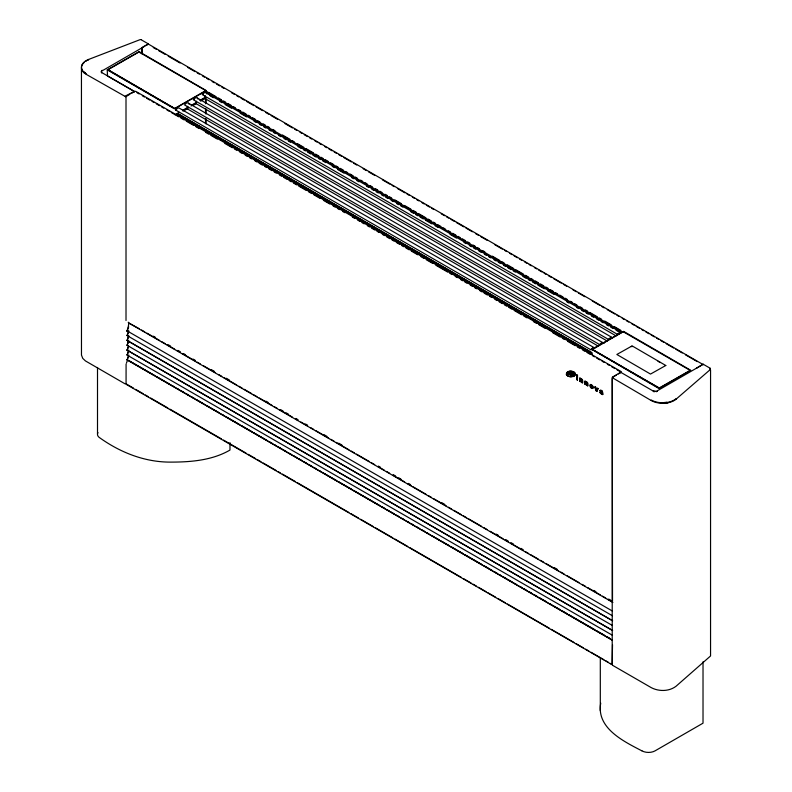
<?xml version="1.0" encoding="UTF-8"?>
<svg xmlns="http://www.w3.org/2000/svg" width="792" height="792" viewBox="0 0 792 792"><rect width="100%" height="100%" fill="white"/><g stroke="black" fill="none" stroke-linecap="round" stroke-linejoin="round"><path stroke-width="1.19" d="M81.447 68.33L81.477 355.083L82.754 358.37L85.427 360.914L125.007 383.813M126.017 320.493L126.007 96.594L129.947 94.248M128.304 322.215C130.165 324.067 124.047 338.62 128.71 326.819M102.227 70.29A3.119 1.802 0 0 0 102.237 72.834L134.373 91.387L134.195 92.03M141.758 52.975L141.926 47.56L148.154 43.966L702.989 364.488M141.352 39.847L148.163 43.778L147.946 44.401M178.566 111.484L178.566 114.078L591.545 352.509M187.457 106.356L187.457 108.95L598.297 346.144M196.347 101.227L196.347 103.811L607.187 341.005M580.744 381.833C581.041 373.537 582.823 387.536 581.754 380.695C580.704 377.2 581.001 383.011 579.883 381.437L579.972 378.091L579.883 381.437M585.882 384.803L586.308 382.378L586.981 385.437L587.753 385.882L587.694 383.13A1 0.574 60 0 0 587.466 382.605L586.545 381.833A1.554 0.891 60 0 0 586.06 381.823L585.031 381.101L585.031 384.407C586.149 385.011 586.357 378.833 586.981 385.437M612.216 664.557L612.216 378.556M126.086 363.934L126.067 384.278L612.127 664.745L612.523 644.777M620.809 372.725L620.76 372.21L612.266 377.259L612.513 601.346M703.276 364.765L703.276 364.27L710.077 368.201M710.563 369.973L710.553 655.964L676.002 686.288C669.062 691.574 658.845 691.634 651.281 687.654L612.582 665.31M641.876 750.846C623.928 741.461 596.188 728.293 600.732 703.118M566.666 372.804L566.399 374.616L567.706 375.834M601.851 392.436C600.831 393.297 600.484 392.604 601.762 392.486M696.425 368.28L702.89 364.241M570.705 371.23C572.972 370.874 576.893 372.992 574.853 375.537M575.487 374.279L574.309 375.992M128.74 330.561L127.106 335.61L128.71 331.521M128.74 335.422L127.106 340.471L612.662 620.799L126.908 340.312M128.74 340.303L127.106 345.352L128.71 341.263M128.74 350.074L127.106 355.123L128.71 351.034M128.74 354.955L127.106 360.004L128.71 355.915M128.71 336.382L127.106 340.471M128.433 346.134L127.106 350.203L612.662 630.541L126.908 350.044M128.71 346.114L127.106 350.203M107.237 69.854L139.145 51.668L206.375 90.644L174.468 108.831L107.237 69.854L107.514 76.002L133.957 91.268M592.525 349.401L659.102 388.07L690.129 370.379L623.096 331.68M665.795 365.488L650.509 374.072L616.849 354.479L632.125 345.896L665.795 365.498M210.425 95.357L210.108 94.377L205.87 91.931M600.049 390.654C602.068 388.902 603.296 393.178 602.682 394.604A2.376 1.366 60 0 1 602.514 393.535L602.237 391.218L600.386 390.189L600.049 390.654L601.851 391.872L600.742 391.189M142.154 47.807L142.154 53.985M594.95 386.833C598.901 397.396 592.861 384.219 595.851 387.258L596.465 389.961L596.713 389.436M596.623 389.486L597.257 388.07L598.049 388.525L596.901 391.169L598.049 388.525M126.472 362.993L127.641 359.964L612.176 640.164M710.236 369.527L710.276 369.458A1.069 0.614 0 0 0 710.147 369.003L710.068 368.943M612.473 377.368L616.384 375.091M566.577 372.854L567.775 371.824M210.118 95.03L210.108 93.773L205.87 91.328M108.118 69.746L174.705 108.494L205.722 90.585L138.907 52.005L107.89 69.795L174.547 108.435M676.111 399.158L710.246 369.597M612.434 377.764L651.301 400.584M580.684 378.992L580.922 378.853A1.554 0.891 60 0 1 581.397 378.863L582.328 379.635A1 0.574 60 0 1 582.546 380.16C582.1 385.961 583.684 379.942 581.397 378.942A1.554 0.901 60 0 0 580.892 378.883L579.883 378.14M566.824 372.577L568.864 371.379M568.696 372.893C564.716 375.18 570.794 372.091 572.26 373.755A7.623 4.405 60 0 1 573.408 374.705L573.943 375.279C572.25 372.765 562.587 373.646 571.151 374.477C577.526 376.685 559.479 373.309 570.606 372.527M568.814 372.824C571.21 370.003 579.566 377.606 570.884 372.596M568.606 372.943C571.19 369.894 579.972 377.319 570.527 372.577M144.956 46.124L102.218 70.795A3.119 1.802 0 0 0 101.703 72.923M145.995 45.56L147.926 44.51M131.878 93.139L134.808 91.446M175.477 114.484L178.645 112.652M182.873 110.207L188.15 107.158M191.317 105.336L196.604 102.287M199.772 100.455L205.049 97.406M175.23 115.167L178.408 113.335M182.635 110.9L187.922 107.851M191.09 106.019L196.376 102.96M200.604 100.525L205.89 97.475M176.289 115.167L178.408 113.939M183.685 110.89L187.922 108.454M193.198 105.395L196.376 103.564M200.604 101.129L205.89 98.079M612.889 602.504L128.403 322.79L139.402 328.789M576.695 375.745L576.695 374.943C575.913 375.735 578.091 376.952 577.467 375.388L576.695 374.943L577.467 375.388M577.467 379.952L576.616 379.556L576.616 376.25L577.467 376.645L577.388 380.002L577.467 376.645M576.616 379.556L576.695 376.2M585.031 381.101L585.031 384.407M585.743 382.011L586.04 381.853A1.554 0.901 60 0 1 586.535 381.912L587.585 383.09L587.753 385.882M618.314 373.982L621.245 372.29L616.988 369.815M596.465 389.961L596.386 389.258M601.831 393.753C602.563 394.693 598.613 392.614 600.386 391.555C603.94 392.119 598.158 390.793 600.574 393.277A1.802 1.04 60 0 0 601.425 393.772L601.91 393.703M703.276 364.27L657.33 390.793A3.089 1.782 0 0 1 652.964 390.793M574.398 375.943L572.953 376.586M567.913 373.408L566.626 373.675L572.794 375.665L570.755 374.19L567.24 373.854L571.131 373.765L573.853 375.329L571.765 373.537L570.111 373.289M125.859 96.842L86.328 74.408M88.684 59.41L140.125 39.63A1.069 0.614 0 0 1 141.025 39.689M659.479 388.1L592.297 349.589L623.205 331.759M570.2 372.606L567.537 373.695M203.336 94.476L202.198 94.258L203.91 93.03A4.346 2.515 -60 0 1 206.306 92.951L620.354 331.997M194.446 99.604L193.307 99.386L195.03 98.159A4.346 2.515 -60 0 1 197.416 98.079L612.533 337.748A4.346 2.515 -60 0 0 610.147 337.828L608.424 339.243L610.266 339.233M176.675 109.87L175.606 110.019L590.773 349.717L592.485 349.49M600.673 344.411L599.702 344.619L184.536 104.92L186.14 103.287A4.346 2.515 -60 0 1 188.526 103.217L604.009 343.322M568.785 371.428L569.488 371.26M573.032 376.537L570.478 376.774M668.012 402.801L665.518 403.178M569.052 373.586L567.003 373.715M666.785 402.267L664.231 402.534M569.399 371.309L570.131 371.191M619.146 334.105L617.433 334.333L202.366 94.684M570.052 371.24L570.784 371.181M571.418 376.754L569.606 376.665M655.142 391.278L654.439 391.228M571.359 371.26L574.18 372.24L575.398 373.913M569.696 376.616L568.696 376.408M125.166 96.129L134.373 91.387M632.392 346.49L631.165 346.48L632.442 346.52M568.151 376.17L568.775 376.358M599.653 344.589L601.257 342.956A4.346 2.515 -60 0 1 603.643 342.877M568.24 376.131L567.121 375.517M153.262 47.55L156.479 49.401M158.618 50.639L165.043 54.351M168.25 56.202L180.031 63.004M187.526 67.33L195.02 71.656M197.168 72.894L199.307 74.131M202.514 75.992L204.663 77.22M206.801 78.457L208.94 79.695M212.157 81.556L214.295 82.784M216.444 84.021L219.651 85.882M221.79 87.12L223.938 88.358M231.432 92.684L234.64 94.535M236.788 95.773L238.927 97.01M241.065 98.248L244.282 100.099M246.421 101.336L253.915 105.663M256.063 106.9L262.489 110.613M265.696 112.464L268.904 114.315M271.052 115.553L277.477 119.265M284.971 123.592L292.466 127.918M294.604 129.155L296.752 130.393M299.96 132.244L302.099 133.482M304.247 134.719L307.454 136.57M309.603 137.808L311.741 139.045M314.949 140.897L317.097 142.134M319.235 143.372L321.374 144.609M324.591 146.461L326.73 147.698M328.878 148.936L332.086 150.797M334.224 152.024L336.372 153.262M338.511 154.499L341.718 156.361M343.867 157.598L351.361 161.924M353.499 163.162L356.717 165.013M363.142 168.726L366.35 170.577M368.488 171.815L374.913 175.517M382.417 179.853L389.912 184.18M392.05 185.417L394.188 186.645M397.406 188.506L404.9 192.832M407.038 194.07L409.187 195.307M412.394 197.159L414.533 198.396M416.681 199.633L418.82 200.871M422.037 202.722L424.175 203.96M426.314 205.197L429.531 207.049M431.67 208.286L433.808 209.524M441.302 213.85L444.52 215.701M446.658 216.939L448.807 218.176M450.945 219.414L454.153 221.265M456.301 222.502L463.795 226.839M465.934 228.066L472.359 231.779M475.576 233.63L478.784 235.491M480.922 236.729L487.347 240.431M494.852 244.758L502.346 249.094M504.484 250.321L506.623 251.559M509.84 253.42L511.978 254.658M514.117 255.885L517.334 257.747M519.473 258.984L521.621 260.221M524.829 262.073L526.967 263.31M529.115 264.548L531.254 265.785M534.471 267.637L536.61 268.874M538.748 270.112L541.966 271.963M544.104 273.2L546.242 274.438M548.391 275.675L551.598 277.527M553.737 278.764L561.241 283.09M563.379 284.328L566.587 286.179M573.012 289.892L576.229 291.743M578.368 292.981L584.793 296.693M592.287 301.019L599.782 305.346M601.93 306.583L604.068 307.821M607.276 309.672L614.78 313.998M616.918 315.236L619.057 316.473M622.274 318.334L624.413 319.562M626.551 320.8L628.699 322.037M631.907 323.898L634.055 325.126M636.194 326.363L639.401 328.225M641.55 329.462L643.688 330.69M645.827 331.927L649.044 333.788M651.182 335.026L654.4 336.877M656.538 338.115L658.677 339.352M660.825 340.59L664.033 342.441M666.171 343.678L673.665 348.005M675.814 349.242L682.239 352.955M685.446 354.806L697.227 361.607M208.563 92.337L216.058 96.664M218.196 97.901L221.404 99.752M223.552 100.99L225.69 102.227M227.829 103.465L231.046 105.316M233.185 106.554L235.333 107.791M238.54 109.642L240.679 110.88M242.827 112.117L246.035 113.969M248.173 115.206L250.321 116.444M252.46 117.681L255.677 119.533M257.816 120.77L259.954 122.008M263.172 123.859L265.31 125.096M267.448 126.334L269.597 127.571M272.804 129.423L274.943 130.66M282.447 134.987L289.941 139.313M292.08 140.55L294.218 141.788M297.436 143.639L303.861 147.352M305.999 148.589L313.493 152.915M315.632 154.153L318.849 156.004M320.988 157.242L323.136 158.479M325.274 159.717L328.482 161.568M330.63 162.805L333.838 164.667M335.976 165.904L338.125 167.132M340.263 168.369L343.481 170.23M345.619 171.468L347.757 172.696M349.906 173.933L353.113 175.794M355.252 177.032L357.4 178.259M360.608 180.121L362.746 181.358M364.894 182.596L367.033 183.823M370.25 185.684L372.388 186.922M375.596 188.773L377.744 190.011M379.883 191.248L382.021 192.486M385.239 194.337L387.377 195.575M389.515 196.812L391.664 198.05M394.871 199.901L401.297 203.613M404.514 205.465L410.939 209.177M413.077 210.415L416.285 212.266M418.433 213.503L425.928 217.83M428.066 219.067L431.284 220.918M433.422 222.156L435.56 223.394M437.709 224.631L440.916 226.482M443.055 227.72L445.203 228.957M448.411 230.809L450.549 232.046M452.697 233.284L455.905 235.135M458.053 236.372L460.192 237.61M462.33 238.847L465.548 240.699M467.686 241.936L469.824 243.174M473.042 245.025L475.18 246.262M477.319 247.5L479.467 248.738M482.675 250.589L484.823 251.826M492.317 256.153L499.811 260.489M501.95 261.716L504.088 262.954M507.306 264.815L513.731 268.518M515.869 269.755L523.363 274.082M525.512 275.319L528.719 277.18M530.858 278.408L533.006 279.645M535.144 280.883L538.362 282.744M540.5 283.972L543.708 285.833M545.856 287.07L547.995 288.308M550.133 289.545L553.351 291.397M555.489 292.634L557.627 293.872M559.776 295.109L562.983 296.96M565.122 298.198L567.27 299.435M570.478 301.287L572.626 302.524M574.764 303.762L576.903 304.999M580.12 306.851L582.259 308.088M585.476 309.939L587.614 311.177M589.753 312.414L597.247 316.741M599.396 317.978L601.534 319.216M604.741 321.067L611.167 324.779M614.384 326.631L620.809 330.343M206.098 91.555L622.641 332.036M210.127 95.862L213.335 97.723M219.76 101.425L221.909 102.663M225.116 104.524L231.541 108.227M240.115 113.177L246.54 116.889M254.034 121.216L256.182 122.453M259.39 124.304L261.538 125.542M263.677 126.779L265.815 128.017M269.032 129.878L271.171 131.116M273.319 132.343L275.458 133.581M278.675 135.442L280.813 136.679M284.021 138.531L286.169 139.768M288.308 141.006L290.456 142.243M297.95 146.57L301.158 148.421M303.306 149.658L305.445 150.896M307.593 152.133L310.801 153.995M312.949 155.222L316.156 157.083M318.295 158.321L320.443 159.558M322.582 160.796L325.799 162.647M332.224 166.36L334.363 167.597M337.58 169.448L344.005 173.161M351.5 177.487L353.648 178.725M356.855 180.576L359.004 181.814M366.498 186.15L368.636 187.377M371.854 189.239L373.992 190.476M376.131 191.714L378.279 192.951M381.487 194.802L383.635 196.04M385.773 197.277L387.922 198.515M391.129 200.366L393.268 201.604M396.485 203.455L398.623 204.692M400.772 205.93L402.91 207.167M410.404 211.494L413.622 213.355M415.76 214.592L417.909 215.83M420.047 217.067L423.265 218.919M425.403 220.156L431.828 223.869M435.046 225.72L438.253 227.571M450.034 234.373L456.459 238.085M463.963 242.411L466.102 243.649M469.319 245.51L471.458 246.748M473.596 247.985L475.745 249.223M478.952 251.074L481.1 252.311M484.308 254.163L486.456 255.4M488.595 256.638L490.733 257.875M493.951 259.727L496.089 260.964M498.237 262.202L500.376 263.439M503.593 265.29L505.732 266.528M507.87 267.765L511.087 269.627M513.226 270.864L515.374 272.102M522.868 276.428L526.086 278.279M528.224 279.517L530.363 280.754M532.511 281.992L535.719 283.843M537.867 285.08L544.292 288.793M547.5 290.644L553.925 294.357M566.785 301.782L568.923 303.019M576.418 307.345L578.566 308.583M581.774 310.434L583.922 311.672M586.06 312.909L588.199 314.147M591.416 315.998L593.554 317.236M596.772 319.097L598.91 320.324M601.059 321.562L603.197 322.799M606.405 324.661L608.553 325.898M610.691 327.136L612.84 328.363M616.047 330.224L618.186 331.462M616.067 335.877L205.227 98.683L205.197 95.584M658.043 361.3L660.211 362.548M193.426 99.792L608.543 339.461M175.567 109.969L177.25 108.415A4.346 2.515 -60 0 1 179.635 108.346L594.762 348.015A4.346 2.515 -60 0 0 592.366 348.084L590.773 349.717M177.477 113.494L592.188 352.925M176.606 114.008L592.386 354.054M135.581 91.248L621.136 371.577M136.976 92.684L139.115 93.921M142.332 95.782L144.471 97.02M146.619 98.257L149.827 100.109M151.975 101.346L154.113 102.584M156.262 103.821L159.469 105.673M161.618 106.91L163.756 108.148M166.973 110.009L169.122 111.246M171.26 112.484L174.478 114.335M176.616 115.573L178.764 116.81M180.903 118.048L184.12 119.909M186.259 121.146L193.763 125.473M195.901 126.71L199.119 128.561M205.544 132.274L208.761 134.135M210.9 135.373L217.335 139.085M224.829 143.411L232.333 147.738M234.472 148.975L236.62 150.213M239.837 152.074L241.976 153.311M245.193 155.163L247.332 156.4M249.48 157.638L251.618 158.875M254.836 160.736L256.974 161.974M259.123 163.211L262.33 165.063M264.478 166.3L266.617 167.538M268.765 168.775L271.973 170.626M274.121 171.864L276.26 173.101M279.477 174.963L281.615 176.2M283.764 177.438L286.981 179.289M289.12 180.526L291.258 181.764M293.406 183.001L296.624 184.863M298.762 186.09L306.266 190.427M308.405 191.664L311.622 193.515M313.761 194.753L320.196 198.465M323.403 200.326L329.838 204.039M333.046 205.89L335.194 207.128M337.333 208.365L339.481 209.603M342.688 211.454L344.837 212.692M352.331 217.028L354.479 218.265M357.697 220.117L359.835 221.354M361.984 222.592L364.122 223.829M367.339 225.69L369.478 226.918M371.626 228.155L374.834 230.017M376.982 231.254L379.12 232.492M382.338 234.343L384.476 235.58M386.625 236.818L389.832 238.679M391.981 239.917L394.119 241.154M396.267 242.392L399.475 244.243M401.623 245.48L403.762 246.718M405.91 247.955L409.127 249.807M411.266 251.044L417.691 254.757M420.908 256.618L424.126 258.469M426.264 259.707L432.699 263.419M435.907 265.28L447.698 272.082M449.836 273.319L451.985 274.557M455.192 276.408L457.34 277.645M460.548 279.507L462.696 280.744M464.835 281.982L466.983 283.219M470.2 285.07L472.339 286.308M474.477 287.546L476.626 288.783M479.843 290.634L481.982 291.872M484.12 293.109L487.337 294.97M489.486 296.208L491.624 297.445M494.842 299.297L496.98 300.534M499.128 301.772L502.336 303.633M504.484 304.87L506.623 306.108M508.771 307.336L511.978 309.197M514.127 310.434L521.621 314.761M523.769 315.998L526.987 317.859M533.412 321.572L536.629 323.423M538.768 324.661L545.193 328.373M552.697 332.699L560.201 337.036M562.34 338.273L564.488 339.511M567.696 341.362L575.2 345.698M577.338 346.936L579.487 348.163M582.694 350.024L584.842 351.262M586.981 352.499L590.198 354.351M592.337 355.588L594.485 356.826M596.623 358.063L599.841 359.924M601.989 361.162L604.128 362.399M607.345 364.251L609.484 365.488M611.632 366.726L614.839 368.577M621.542 372.775L654.331 391.703M576.616 375.794L577.388 376.24L577.388 375.438M581.754 382.516L582.615 382.922M596.109 390.803L596.901 391.169M601.93 394.168L602.771 394.555M153.391 336.194L155.539 337.432M168.399 344.847L170.537 346.084M178.042 350.42L180.18 351.658M183.398 353.509L185.536 354.747M193.04 359.083L195.179 360.32M211.256 369.597L214.464 371.448M226.255 378.259L229.472 380.111M265.894 401.148L268.043 402.376M280.893 409.801L283.041 411.038M286.258 412.899L288.397 414.137M295.901 418.463L298.04 419.701M305.544 424.027L307.682 425.264M323.76 434.551L326.967 436.402M338.758 443.203L341.966 445.064M378.398 466.092L380.546 467.329M393.396 474.755L395.545 475.992M398.762 477.853L400.9 479.091M408.405 483.417L410.543 484.654M441.619 502.593L444.827 504.445M496.257 534.145L498.406 535.382M505.9 539.708L508.048 540.946M511.256 542.807L513.404 544.035M520.908 548.371L523.047 549.608M554.123 567.547L557.33 569.399M593.762 590.436L595.901 591.673M608.761 599.098L610.909 600.336M141.54 330.026L144.748 331.878M146.896 333.115L159.727 340.52M161.865 341.758L165.073 343.609M167.211 344.847L174.695 349.163M176.834 350.401L180.041 352.252M182.19 353.489L195.02 360.904M197.159 362.132L200.366 363.983M203.574 365.835L215.335 372.636M218.552 374.487L221.76 376.339M223.898 377.576L236.729 384.981M238.867 386.219L242.075 388.07M244.213 389.308L251.708 393.624M253.846 394.862L257.053 396.713M259.192 397.95L272.022 405.356M274.161 406.593L277.368 408.444M279.507 409.682L292.347 417.087M295.555 418.938L297.693 420.176M300.901 422.027L307.316 425.73M310.523 427.591L313.731 429.442M315.869 430.67L328.71 438.085M330.848 439.322L334.056 441.174M336.194 442.401L349.024 449.816M351.163 451.054L354.37 452.905M356.509 454.133L369.349 461.548M371.488 462.785L374.695 464.637M377.903 466.488L384.318 470.191M386.456 471.428L389.664 473.279M392.882 475.131L404.643 481.922M407.85 483.773L411.058 485.625M413.196 486.862L426.027 494.277M428.175 495.505L431.383 497.356M433.521 498.594L446.351 506.009M448.49 507.236L451.697 509.088M453.836 510.325L461.32 514.652M463.468 515.889L466.676 517.74M468.815 518.968L481.645 526.383M483.783 527.62L486.991 529.472M490.198 531.323L503.039 538.728M505.177 539.966L508.385 541.817M510.523 543.055L523.354 550.46M525.492 551.697L528.7 553.549M530.838 554.786L538.332 559.112M540.471 560.34L543.678 562.191M545.817 563.429L558.647 570.844M560.786 572.072L563.993 573.923M567.201 575.784L578.972 582.575M582.179 584.427L585.387 586.278M587.525 587.516L600.356 594.921M602.494 596.158L605.712 598.01M607.85 599.247L611.058 601.098M126.908 330.749L612.463 611.077M126.908 335.452L612.463 615.78M126.908 345.193L612.463 625.522M126.908 354.964L612.463 635.293M128.71 360.578L154.43 375.428M156.569 376.665L164.073 380.992M166.211 382.229L169.429 384.09M171.577 385.328L173.715 386.565M176.933 388.417L179.071 389.654M181.22 390.892L184.427 392.753M186.575 393.99L188.714 395.228M191.931 397.079L194.07 398.317M196.218 399.554L203.712 403.88M206.93 405.742L209.068 406.979M211.216 408.217L218.721 412.543M221.928 414.404L224.077 415.642M226.215 416.879L239.075 424.294M241.214 425.532L251.935 431.719M254.074 432.957L266.934 440.382M269.072 441.619L272.29 443.47M274.428 444.708L276.576 445.945M278.715 447.183L281.932 449.044M284.071 450.282L286.219 451.519M289.427 453.37L291.575 454.608M293.713 455.845L296.931 457.697M299.069 458.934L301.217 460.172M304.435 462.033L306.573 463.27M308.722 464.508L311.929 466.359M314.077 467.597L316.216 468.834M319.433 470.695L321.572 471.933M323.72 473.171L336.57 480.586M338.719 481.823L351.579 489.248M353.717 490.486L379.427 505.336M381.576 506.573L384.793 508.424M386.932 509.662L389.08 510.899M391.218 512.137L394.436 513.998M396.574 515.226L398.722 516.463M401.93 518.324L404.078 519.562M407.286 521.413L409.434 522.651M411.573 523.888L413.721 525.126M416.929 526.987L419.077 528.224M422.294 530.076L424.433 531.313M426.571 532.551L428.719 533.788M431.937 535.639L434.075 536.877M436.214 538.114L439.431 539.976M441.58 541.213L449.074 545.539M451.222 546.777L463.003 553.578M465.151 554.816L482.288 564.716M484.437 565.953L491.931 570.289M494.079 571.527L497.287 573.378M499.435 574.616L501.574 575.853M503.722 577.091L506.929 578.942M509.078 580.18L512.295 582.041M514.434 583.278L516.572 584.516M519.79 586.367L521.938 587.605M524.076 588.842L526.215 590.08M529.432 591.931L531.581 593.168M534.788 595.03L536.936 596.267M539.075 597.505L546.579 601.831M549.787 603.692L551.935 604.93M554.073 606.167L560.508 609.88M562.647 611.107L566.933 613.582M569.082 614.82L594.792 629.67M596.93 630.907L604.435 635.233M606.573 636.471L609.791 638.332M126.908 359.845L612.463 640.174M126.017 383.803L133.511 388.13M135.66 389.367L143.164 393.693M145.302 394.931L148.52 396.792M150.658 398.029L167.805 407.92M169.943 409.157L221.374 438.857M223.512 440.095L246.015 453.083M248.163 454.321L255.658 458.647M257.806 459.885L261.013 461.746M263.162 462.983L276.022 470.398M278.16 471.636L280.299 472.873M282.447 474.111L295.307 481.536M297.445 482.773L348.876 512.464M351.014 513.701L358.519 518.037M360.657 519.275L373.517 526.69M375.665 527.927L392.802 537.827M394.951 539.065L407.801 546.49M409.949 547.727L461.38 577.418M463.518 578.655L471.022 582.981M473.161 584.219L476.378 586.08M478.517 587.317L486.021 591.644M488.159 592.881L495.663 597.217M497.802 598.445L505.306 602.781M507.444 604.019L549.232 628.145M551.38 629.383L573.883 642.371M576.022 643.609L583.526 647.935M585.664 649.173L588.882 651.034M591.02 652.271L603.88 659.687M606.019 660.924L608.167 662.162M610.305 663.399L612.454 664.637M85.447 73.102L83.932 71.894M600.128 390.605L600.831 391.139M84.645 73.26L83.309 71.993M617.433 334.333L619.027 332.69A4.346 2.515 -60 0 1 621.423 332.62M206.296 92.951L206.89 93.991M197.416 98.079L198.01 99.119M188.526 103.217L189.12 104.257M566.785 375.052L566.31 374.012M703.019 661.815L703.019 723.175L655.043 750.865A9.207 5.316 0 0 1 642.005 750.865M600.306 657.518L600.306 710.642M229.977 442.659L229.977 450.064C211.9 460.548 190.298 462.152 169.835 462.112C144.609 462.033 120.631 452.588 100.198 438.115A9.346 5.396 0 0 1 97.951 432.571M206.059 99.119L206.059 102.831M206.059 109.009L206.059 113.959M206.059 118.899L206.059 123.849M205.534 98.812L205.534 103.762M205.534 108.702L205.534 113.652M205.534 118.592L205.534 123.542M97.505 367.448L97.505 433.719M592.733 388.12A2.079 1.198 60 0 0 592.98 387.536L592.98 387.139A2.079 1.198 60 0 0 592.703 386.12L590.644 384.506L590.08 386.288A1.812 1.04 60 0 0 590.555 387.337A2.01 1.158 60 0 0 590.981 387.832L592.139 388.436A1.901 1.099 60 0 0 592.723 388.209M676.14 399.168A16.187 9.346 0 0 1 651.222 400.505M710.147 368.26A1.069 0.614 0 0 1 710.177 368.854M676.14 398.673A16.187 9.346 0 0 1 651.222 400.01M86.249 73.824A16.187 9.346 0 0 1 88.575 59.44M86.249 74.329A16.187 9.346 0 0 1 84.051 62.598M85.615 61.42A16.187 9.346 0 0 1 86.526 60.885M87.516 60.39A16.187 9.346 0 0 1 88.575 59.935M657.33 391.288A3.089 1.782 0 0 1 656.221 391.693M654.063 391.693A3.089 1.782 0 0 1 653.667 391.594M592.198 386.753L592.02 387.526L591.06 387.06L591.347 385.338L592.178 387.377L590.911 386.437A2.01 1.158 60 0 1 590.911 385.674L591.723 385.664L592.198 386.753M590.149 385.041L590.773 387.466L592.663 388.288A2.148 1.238 60 0 0 593.069 387.427L592.426 385.466L590.832 384.486A1.871 1.079 60 0 0 590.268 384.744L590.149 385.041M591.713 349.322L658.875 388.496L690.782 370.319L623.552 331.343L591.713 349.322"/></g></svg>
